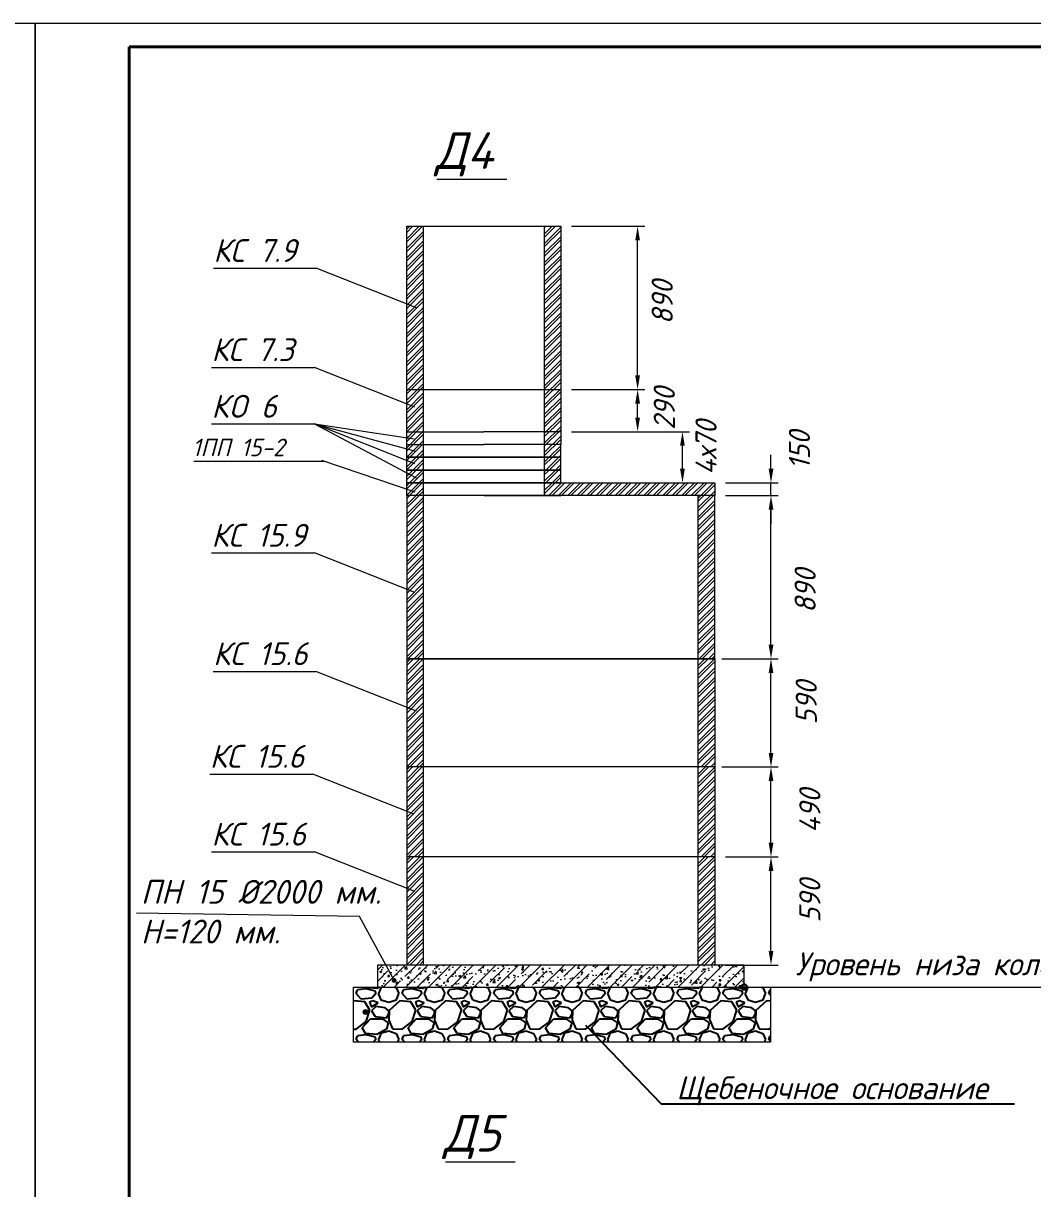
# Model space of a CAD drawing. Header units: millimetres. Extents: x 1064 to 180712, y 574 to 40185.
# Drawn here: x 140897 to 155210, y 23658 to 40185 of the extents above; entities that cross this region are included whole.
import ezdxf

# ---------------------------------------------------------------- set-up
doc = ezdxf.new("R2010")
doc.units = ezdxf.units.MM
doc.layers.add('.', color=7, linetype='Continuous', lineweight=0, true_color=0xffffff)
for name, color, linetype, lineweight in [('00-рамка', 7, 'Continuous', 40), ('Канализация К1', 14, 'Continuous', 40), ('норма', 7, 'Continuous', 50), ('Размеры КР', 23, 'Continuous', 13), ('Тонко', 7, 'Continuous', 15)]:
    doc.layers.add(name, color=color, linetype=linetype, lineweight=lineweight)
doc.styles.add('GOST-2.304_Type-B_italic', font='GOST Common Italic.ttf')
doc.styles.add('Line_GUGK', font='GOST Common.ttf')
doc.styles.add('ГОСТ', font='GOST Common Italic.ttf', dxfattribs={"height": 300})
doc.linetypes.add('MYOTKOS', pattern='A,0.25,["|",Line_GUGK,S=0.5,R=0,X=0,Y=0.1],0.5,["|",Line_GUGK,S=0.9,R=0,X=0,Y=0.3],0.25', length=1)
doc.dimstyles.new('М 50', dxfattribs={"dimscale": 0, "dimtxt": 300, "dimasz": 200, "dimexe": 100, "dimexo": 150, "dimgap": 70, "dimtad": 1, "dimdec": 0, "dimlfac": 0.5, "dimdsep": 46, "dimtxsty": 'ГОСТ', "dimcen": 100, "dimdle": 150, "dimclrd": 256, "dimclre": 256, "dimclrt": 256, "dimazin": 3, "dimtfac": 1, "dimtdec": 0, "dimtmove": 1, "dimatfit": 3, "dimfxl": 100, "dimtolj": 1, "dimlwd": -1, "dimlwe": -1, "dimarcsym": 0})

# ---------------------------------------------------------------- blocks, each defined once
blk = doc.blocks.new('*D90')
at = {"layer": 'Defpoints', "color": 0, "transparency": 16777216}
for p in [(150702, 28364), (151499, 28364), (150702, 26830)]:
    blk.add_point(p, dxfattribs=at)
at = {"layer": 'Размеры КР', "transparency": 16777216}
for p, q in [((150852, 28364), (151599, 28364)), ((151499, 27030), (151499, 28164)), ((150852, 26830), (151599, 26830))]:
    blk.add_line(p, q, dxfattribs=at)
for points in [[(151466, 28164), (151533, 28164), (151499, 28364)], [(151466, 27030), (151533, 27030), (151499, 26830)]]:
    blk.add_solid(points, dxfattribs=at)
at = {"layer": 'Размеры КР', "lineweight": 13, "transparency": 16777216, "insert": (152050, 27739), "char_height": 300, "attachment_point": 5, "rotation": 90, "style": 'ГОСТ'}
blk.add_mtext('\\A1;590', dxfattribs=at)
blk = doc.blocks.new('*D91')
at = {"layer": 'Defpoints', "color": 0, "transparency": 16777216}
for p in [(150702, 33486), (151499, 33486), (150702, 31172)]:
    blk.add_point(p, dxfattribs=at)
at = {"layer": 'Размеры КР', "transparency": 16777216}
for p, q in [((150852, 33486), (151599, 33486)), ((151499, 31372), (151499, 33286)), ((150852, 31172), (151599, 31172))]:
    blk.add_line(p, q, dxfattribs=at)
for points in [[(151466, 33286), (151533, 33286), (151499, 33486)], [(151466, 31372), (151533, 31372), (151499, 31172)]]:
    blk.add_solid(points, dxfattribs=at)
at = {"layer": 'Размеры КР', "lineweight": 13, "transparency": 16777216, "insert": (151983, 32134), "char_height": 300, "attachment_point": 5, "rotation": 90, "style": 'ГОСТ'}
blk.add_mtext('\\A1;890', dxfattribs=at)
blk = doc.blocks.new('*D94')
at = {"layer": 'Defpoints', "color": 0, "transparency": 16777216}
for p in [(148518, 34393), (150244, 34393), (148519, 33667)]:
    blk.add_point(p, dxfattribs=at)
at = {"layer": 'Размеры КР', "transparency": 16777216}
for p, q in [((148668, 34393), (150344, 34393)), ((150244, 33867), (150244, 34193)), ((148669, 33667), (150344, 33667))]:
    blk.add_line(p, q, dxfattribs=at)
for points in [[(150210, 34193), (150277, 34193), (150244, 34393)], [(150210, 33867), (150277, 33867), (150244, 33667)]]:
    blk.add_solid(points, dxfattribs=at)
at = {"layer": 'Размеры КР', "lineweight": 13, "transparency": 16777216, "insert": (150578, 34167), "char_height": 300, "attachment_point": 5, "rotation": 90, "style": 'ГОСТ'}
blk.add_mtext('\\A1;4х70', dxfattribs=at)
blk = doc.blocks.new('*D95')
at = {"layer": 'Defpoints', "color": 0, "transparency": 16777216}
for p in [(148518, 34992), (149608, 34992), (148518, 34393)]:
    blk.add_point(p, dxfattribs=at)
at = {"layer": 'Размеры КР', "transparency": 16777216}
for p, q in [((148668, 34992), (149708, 34992)), ((149608, 34593), (149608, 34792)), ((148668, 34393), (149708, 34393))]:
    blk.add_line(p, q, dxfattribs=at)
for points in [[(149574, 34792), (149641, 34792), (149608, 34992)], [(149574, 34593), (149641, 34593), (149608, 34393)]]:
    blk.add_solid(points, dxfattribs=at)
at = {"layer": 'Размеры КР', "lineweight": 13, "transparency": 16777216, "insert": (149986, 34720), "char_height": 300, "attachment_point": 5, "rotation": 90, "style": 'ГОСТ'}
blk.add_mtext('\\A1;290', dxfattribs=at)
blk = doc.blocks.new('*D96')
at = {"layer": 'Defpoints', "color": 0, "transparency": 16777216}
for p in [(148518, 37306), (149608, 37306), (148518, 34992)]:
    blk.add_point(p, dxfattribs=at)
at = {"layer": 'Размеры КР', "transparency": 16777216}
for p, q in [((148668, 37306), (149708, 37306)), ((149608, 35192), (149608, 37106)), ((148668, 34992), (149708, 34992))]:
    blk.add_line(p, q, dxfattribs=at)
for points in [[(149574, 37106), (149641, 37106), (149608, 37306)], [(149574, 35192), (149641, 35192), (149608, 34992)]]:
    blk.add_solid(points, dxfattribs=at)
at = {"layer": 'Размеры КР', "lineweight": 13, "transparency": 16777216, "insert": (149957, 36227), "char_height": 300, "attachment_point": 5, "rotation": 90, "style": 'ГОСТ'}
blk.add_mtext('\\A1;890', dxfattribs=at)
blk = doc.blocks.new('*D144')
at = {"layer": 'Defpoints', "color": 0, "transparency": 16777216}
for p in [(150651, 31173), (151499, 31173), (150651, 29639)]:
    blk.add_point(p, dxfattribs=at)
at = {"layer": 'Размеры КР', "transparency": 16777216}
for p, q in [((150801, 31173), (151599, 31173)), ((151499, 29839), (151499, 30973)), ((150801, 29639), (151599, 29639))]:
    blk.add_line(p, q, dxfattribs=at)
for points in [[(151466, 30973), (151533, 30973), (151499, 31173)], [(151466, 29839), (151533, 29839), (151499, 29639)]]:
    blk.add_solid(points, dxfattribs=at)
at = {"layer": 'Размеры КР', "lineweight": 13, "transparency": 16777216, "insert": (151999, 30548), "char_height": 300, "attachment_point": 5, "rotation": 90, "style": 'ГОСТ'}
blk.add_mtext('\\A1;590', dxfattribs=at)
blk = doc.blocks.new('*D145')
at = {"layer": 'Defpoints', "color": 0, "transparency": 16777216}
for p in [(150702, 29639), (151499, 29639), (150702, 28364)]:
    blk.add_point(p, dxfattribs=at)
at = {"layer": 'Размеры КР', "transparency": 16777216}
for p, q in [((150852, 29639), (151599, 29639)), ((151499, 28564), (151499, 29439)), ((150852, 28364), (151599, 28364))]:
    blk.add_line(p, q, dxfattribs=at)
for points in [[(151466, 29439), (151533, 29439), (151499, 29639)], [(151466, 28564), (151533, 28564), (151499, 28364)]]:
    blk.add_solid(points, dxfattribs=at)
at = {"layer": 'Размеры КР', "lineweight": 13, "transparency": 16777216, "insert": (152050, 29014), "char_height": 300, "attachment_point": 5, "rotation": 90, "style": 'ГОСТ'}
blk.add_mtext('\\A1;490', dxfattribs=at)
blk = doc.blocks.new('*D152')
at = {"layer": 'Defpoints', "color": 0, "transparency": 16777216}
for p in [(150702, 33667), (151499, 33667), (150702, 33486)]:
    blk.add_point(p, dxfattribs=at)
at = {"layer": 'Размеры КР', "transparency": 16777216}
for p, q in [((151499, 33867), (151499, 34067)), ((150852, 33667), (151599, 33667)), ((151499, 33486), (151499, 33667)), ((150852, 33486), (151599, 33486)), ((151499, 33286), (151499, 33086))]:
    blk.add_line(p, q, dxfattribs=at)
for points in [[(151466, 33867), (151533, 33867), (151499, 33667)], [(151466, 33286), (151533, 33286), (151499, 33486)]]:
    blk.add_solid(points, dxfattribs=at)
at = {"layer": 'Размеры КР', "lineweight": 13, "transparency": 16777216, "insert": (151902, 34129), "char_height": 300, "attachment_point": 5, "rotation": 90, "style": 'ГОСТ'}
blk.add_mtext('\\A1;150', dxfattribs=at)

msp = doc.modelspace()

# ---------------------------------------------------------------- hatches: boundary and pattern name
at = {"layer": '.', "linetype": 'Continuous', "lineweight": 15}
h = msp.add_hatch(dxfattribs=at)
h.set_pattern_fill('ANSI32', color=0, scale=10)
h.set_pattern_definition([(45, (-265703.28, -581631.07), (-67.351921, 67.351921), []), (45, (-265658.38, -581631.07), (-67.351921, 67.351921), [])])
h.paths.add_polyline_path([(164333.4, 14197.5), (164099.4, 14197.5), (164099.4, 12663.5), (164333.4, 12663.5)])
h.paths.add_polyline_path([(165905.9, 13111.4), (165905.9, 14032.8), (165455.9, 14032.8), (165455.9, 13111.4)], flags=9)
h.paths.add_polyline_path([(165963.9, 14463.1), (165963.9, 15384.6), (165513.9, 15384.6), (165513.9, 14463.1)], flags=9)
h.paths.add_polyline_path([(165984, 16245.7), (165984, 17167.2), (165534, 17167.2), (165534, 16245.7)], flags=9)
h.paths.add_polyline_path([(166057.5, 17818.4), (166057.5, 18454.1), (165607.5, 18454.1), (165607.5, 17818.4)], flags=9)
h.paths.add_polyline_path([(164075.2, 18220.8), (164075.2, 19013.7), (163675.2, 19013.7), (163675.2, 18220.8)], flags=9)
h.paths.add_polyline_path([(164264.1, 19418.4), (164264.1, 20211.3), (163864.1, 20211.3), (163864.1, 19418.4)], flags=9)
h.paths.add_polyline_path([(164243.5, 20721.7), (164243.5, 21814.6), (163793.5, 21814.6), (163793.5, 20721.7)], flags=9)
h.paths.add_polyline_path([(160518.3, 22656.2), (161719.3, 22656.2), (161719.3, 23584.7), (160518.3, 23584.7)], flags=9)
h.paths.add_polyline_path([(160399.8, 36591.7), (161625.5, 36591.7), (161625.5, 37520.3), (160399.8, 37520.3)], flags=9)
h.paths.add_polyline_path([(157338.4, 35445.2), (159014.9, 35445.2), (159014.9, 35931.9), (157338.4, 35931.9)], flags=9)
h.paths.add_polyline_path([(157311.8, 34038.8), (159003.7, 34038.8), (159003.7, 34525.5), (157311.8, 34525.5)], flags=9)
h.paths.add_polyline_path([(157311.8, 33235.7), (158555.6, 33235.7), (158555.6, 33722.4), (157311.8, 33722.4)], flags=9)
h.paths.add_polyline_path([(157177.2, 21429.7), (158853.7, 21429.7), (158853.7, 21916.4), (157177.2, 21916.4)], flags=9)
h.paths.add_polyline_path([(157177.2, 20097.6), (158869.2, 20097.6), (158869.2, 20584.3), (157177.2, 20584.3)], flags=9)
h.paths.add_polyline_path([(157177.2, 19393.5), (158869.2, 19393.5), (158869.2, 19880.2), (157177.2, 19880.2)], flags=9)
h.paths.add_polyline_path([(157177.2, 18690.3), (158421.1, 18690.3), (158421.1, 19177), (157177.2, 19177)], flags=9)
h.paths.add_polyline_path([(157177.2, 17239.9), (159100.9, 17239.9), (159100.9, 17726.6), (157177.2, 17726.6)], flags=9)
h.paths.add_polyline_path([(157177.2, 15558), (159100.9, 15558), (159100.9, 16044.7), (157177.2, 16044.7)], flags=9)
h.paths.add_polyline_path([(157177.2, 14276), (159100.9, 14276), (159100.9, 14762.7), (157177.2, 14762.7)], flags=9)
h.paths.add_polyline_path([(154366.8, 11491.1), (157500.8, 11491.1), (157500.8, 12520.3), (154366.8, 12520.3)], flags=9)
h.paths.add_polyline_path([(155307.6, 12851), (159886.7, 12851), (159886.7, 13921.3), (155307.6, 13921.3)], flags=9)
h.paths.add_polyline_path([(165394.9, 11785.8), (169395.5, 11785.8), (169395.5, 12923.3), (165394.9, 12923.3)], flags=9)
h.paths.add_polyline_path([(157311.8, 31406.6), (159235.5, 31406.6), (159235.5, 31893.4), (157311.8, 31893.4)], flags=9)
h.paths.add_polyline_path([(157311.8, 29724.7), (159235.5, 29724.7), (159235.5, 30211.4), (157311.8, 30211.4)], flags=9)
h.paths.add_polyline_path([(157311.8, 28442.7), (159235.5, 28442.7), (159235.5, 28929.4), (157311.8, 28929.4)], flags=9)
h.paths.add_polyline_path([(154501.4, 25657.8), (157635.3, 25657.8), (157635.3, 26687), (154501.4, 26687)], flags=9)
h.paths.add_polyline_path([(155442.1, 27017.7), (160021.2, 27017.7), (160021.2, 28088), (155442.1, 28088)], flags=9)
h.paths.add_polyline_path([(165529.5, 25952.5), (169530.1, 25952.5), (169530.1, 27090), (165529.5, 27090)], flags=9)
h = msp.add_hatch(dxfattribs=at)
h.set_pattern_fill('ANSI32', color=0, scale=10)
h.set_pattern_definition([(45, (-279468.76, -580357.07), (-67.351921, 67.351921), []), (45, (-279423.855, -580357.07), (-67.351921, 67.351921), [])])
h.paths.add_polyline_path([(146568.5, 32732.2), (146568.5, 33485.8), (146334.5, 33485.7), (146334.5, 31172.2), (146568.5, 31172.2)])
h.paths.add_polyline_path([(150702.5, 33486.2), (150468.5, 33486.2), (150468.5, 32732.2), (150468.5, 31172.2), (150702.5, 31172.2)])
h.paths.add_polyline_path([(150702.5, 33667.2), (148518.5, 33667.2), (148518.5, 33486.2), (150702.5, 33486.2)])
h.paths.add_polyline_path([(148518.5, 33667.2), (148284.8, 33667.3), (148284.8, 33486.6), (148518.5, 33486.7)])
h.paths.add_polyline_path([(148518.5, 33848.7), (148284.8, 33848.8), (148284.8, 33668.1), (148518.5, 33668.2)])
h.paths.add_polyline_path([(148518.5, 34030.2), (148284.8, 34030.3), (148284.8, 33849.6), (148518.5, 33849.7)])
h.paths.add_polyline_path([(148518.5, 34212.2), (148284.7, 34212.2), (148284.8, 34031.1), (148518.5, 34031.2)])
h.paths.add_polyline_path([(148518.5, 34992.2), (148284.7, 34992.2), (148284.7, 34212.2), (148518.5, 34212.2)])
h.paths.add_polyline_path([(148518.5, 37306.2), (148284.5, 37306.2), (148284.7, 34992.2), (148518.5, 34992.2)])
h.paths.add_polyline_path([(146568.5, 33667.3), (146334.5, 33667.2), (146334.5, 33486.2), (146568.5, 33486.2)])
h.paths.add_polyline_path([(146568.5, 33848.8), (146334.5, 33848.7), (146334.5, 33667.7), (146568.5, 33667.7)])
h.paths.add_polyline_path([(146568.5, 34030.3), (146334.5, 34030.2), (146334.5, 33849.2), (146568.5, 33849.2)])
h.paths.add_polyline_path([(146568.5, 34212.2), (146334.5, 34212.2), (146334.5, 34030.7), (146568.5, 34030.7)])
h.paths.add_polyline_path([(146568.5, 34992.2), (146334.5, 34992.2), (146334.5, 34212.2), (146568.5, 34212.2)])
h.paths.add_polyline_path([(146568.5, 37306.2), (146334.5, 37306.2), (146334.5, 34992.2), (146568.5, 34992.2)])
h = msp.add_hatch(dxfattribs=at)
h.set_pattern_fill('ANSI32', color=0, scale=10)
h.set_pattern_definition([(45, (-279468.76, -578823.07), (-67.351921, 67.351921), []), (45, (-279423.855, -578823.07), (-67.351921, 67.351921), [])])
h.paths.add_polyline_path([(146334.5, 29638.2), (146568.5, 29638.2), (146568.5, 31172.2), (146334.5, 31172.2)])
h.paths.add_polyline_path([(150702.5, 31172.2), (150468.5, 31172.2), (150468.5, 29638.2), (150702.5, 29638.2)])
h = msp.add_hatch(dxfattribs=at)
h.set_pattern_fill('ANSI32', color=0, scale=10)
h.set_pattern_definition([(45, (-279334.2, -565930.36), (-67.351921, 67.351921), []), (45, (-279289.3, -565930.36), (-67.351921, 67.351921), [])])
h.paths.add_polyline_path([(146568.5, 29638.2), (146334.5, 29638.2), (146334.5, 28364.2), (146568.5, 28364.2)])
at = {"layer": '.', "linetype": 'MYOTKOS'}
h = msp.add_hatch(dxfattribs=at)
h.set_pattern_fill('ANSI32', color=0, scale=10)
h.set_pattern_definition([(45, (-269231.02, -617542.41), (-67.351921, 67.351921), []), (45, (-269186.12, -617542.41), (-67.351921, 67.351921), [])])
h.paths.add_polyline_path([(150702.5, 29638.2), (150468.5, 29638.2), (150468.5, 28364.2), (150702.5, 28364.2)])
at = {"layer": '.', "linetype": 'Continuous', "lineweight": 15}
h = msp.add_hatch(dxfattribs=at)
h.set_pattern_fill('ANSI32', color=0, scale=10)
h.set_pattern_definition([(45, (-279468.76, -581631.07), (-67.351921, 67.351921), []), (45, (-279423.855, -581631.07), (-67.351921, 67.351921), [])])
h.paths.add_polyline_path([(146334.5, 26830.2), (146568.5, 26830.2), (146568.5, 28364.2), (146334.5, 28364.2)])
h.paths.add_polyline_path([(150702.5, 28364.2), (150468.5, 28364.2), (150468.5, 26830.2), (150702.5, 26830.2)])
h = msp.add_hatch()
h.set_pattern_fill('GRAVEL', color=256, scale=650)
h.set_pattern_definition([(228.0127875, (-1401756.82, -210178.88), (-5200, -5850), [87.4484, -8657.40723]), (184.9697407, (-1401815.322, -210243.882), (7800, 650), [150.0642, -14856.3511]), (132.510447, (-1401964.822, -210256.882), (6500, -7150), [105.8122, -10475.4212]), (267.273689, (-1402218.322, -210419.382), (650, 13000), [136.6547, -13528.81273]), (292.8336542, (-1402224.822, -210555.882), (-3250, 7800), [134.00075, -13266.09253]), (357.273689, (-1402172.822, -210679.382), (-13000, 650), [136.6547, -13528.81273]), (37.6942405, (-1402036.322, -210685.882), (-8450, -6500), [180.71885, -17891.15156]), (72.2553284, (-1401893.322, -210575.382), (4550, 14300), [170.6172, -16891.10897]), (121.4295656, (-1401841.322, -210412.882), (-5200, 8450), [137.1175, -13574.64752]), (175.2363583, (-1401912.82, -210295.88), (7150, -650), [156.5408, -7670.49568]), (222.3974378, (-1402068.822, -210282.882), (-7800, -7150), [202.4412, -20041.69375]), (138.814075, (-1401574.82, -210425.88), (-4550, 3900), [69.09565, -6840.49913]), (171.4692344, (-1401626.822, -210380.382), (8450, -1300), [131.45405, -13013.98242]), (225, (-1401756.8, -210360.9), (-7e-14, -650), [91.92365, -827.31517]), (203.1985905, (-1401802.32, -210282.88), (3250, 1300), [49.5027, -4900.74982]), (291.8014095, (-1401847.82, -210302.38), (-650, 1950), [70.00695, -3430.35017]), (30.9637565, (-1401821.82, -210367.38), (1950, 1300), [113.70385, -3676.41488]), (161.565051, (-1401724.32, -210308.88), (1300, -650), [82.21915, -1973.26133]), (16.3895403, (-1402224.822, -210302.382), (6500, 1950), [115.18, -11402.84935]), (70.346176, (-1402114.32, -210269.882), (-2600, -7150), [96.62965, -9566.31504]), (293.1985905, (-1401724.32, -210178.88), (-1300, 3250), [99.00475, -4851.24777]), (343.6104597, (-1401685.322, -210269.882), (-6500, 1950), [115.18, -11402.84935]), (339.443955, (-1402224.82, -210705.38), (-3250, 1300), [111.072, -5442.53043]), (294.7751406, (-1402120.82, -210744.382), (-3250, 7150), [93.0657, -9213.518]), (66.8014095, (-1401717.82, -210828.88), (1300, 3250), [99.00475, -4851.24777]), (17.3540246, (-1401678.822, -210737.882), (-8450, -2600), [108.96015, -10787.02535]), (69.443955, (-1402036.32, -210828.88), (-1300, -3250), [55.536, -5498.06643]), (101.3099325, (-1401756.82, -210828.88), (-650, 2600), [33.1435, -3281.21918]), (165.963757, (-1401763.32, -210796.38), (1950, -650), [134.00075, -2546.0179]), (186.009006, (-1401893.322, -210763.882), (6500, 650), [124.1825, -12294.05006]), (303.690068, (-1401821.82, -210425.88), (-650, 1300), [93.7443, -2249.86403]), (353.1572266, (-1401769.822, -210503.882), (11050, -1300), [163.6661, -16202.9157]), (60.945396, (-1401607.32, -210523.38), (-2600, -4550), [66.9214, -6625.2382]), (90, (-1401574.8, -210464.9), (-650, 650), [39, -611]), (120.256437, (-1401906.32, -210744.38), (2600, -4550), [90.3006, -8939.788]), (48.0127875, (-1401951.82, -210666.38), (5200, 5850), [174.8968, -8569.95883]), (0, (-1401834.8, -210536.4), (650, 650), [169, -481]), (325.3048465, (-1401665.822, -210536.382), (6500, -4550), [102.7741, -10174.6283]), (254.054604, (-1401581.32, -210594.88), (-650, -2600), [94.6413, -4637.43013]), (207.6459754, (-1401607.322, -210685.882), (-12350, -6500), [154.09225, -15255.15822]), (175.4260787, (-1401743.822, -210757.382), (-8450, 650), [163.01935, -16138.89772])])
h.paths.add_polyline_path([(151489.8, 25738.2), (151489.8, 26518.2), (145581, 26518.2), (145581, 25738.2)])
at = {"layer": 'Размеры КР', "lineweight": 13}
h = msp.add_hatch(dxfattribs=at)
h.set_pattern_fill('AR-CONC', scale=39)
h.set_pattern_definition([(50, (-1326749.73, -218817.72), (279.73147, -24.473333), [29.25, -321.75]), (355, (-1326749.73, -218817.72), (-54.11302, 293.35493), [23.4, -257.4]), (100.451444, (-1326726.42, -218819.76), (225.61845, 268.881596), [24.858675, -273.445424]), (46.1842, (-1326749.73, -218739.72), (416.22412, -64.55252), [43.875, -482.625]), (96.635635, (-1326715.04, -218745.1), (364.51816, 379.90625), [37.28803, -410.16837]), (351.184164, (-1326749.73, -218739.7), (364.51816, 379.90625), [35.1, -386.1]), (21, (-1326710.73, -218759.22), (232.79375, -157.021367), [29.25, -321.75]), (326, (-1326710.73, -218759.22), (94.89298, 282.80852), [23.4, -257.4]), (71.451445, (-1326691.33, -218772.3), (327.686727, 125.78715), [24.858674, -273.445424]), (37.5, (-1326749.73, -218817.72), (4.7423436, 129.828603), [0, -254.28, 0, -261.3, 0, -258.375]), (7.5, (-1326749.73, -218817.72), (102.59712, 153.820568), [0, -148.98, 0, -248.43, 0, -98.475]), (327.5, (-1326836.7, -218817.72), (208.19075, -8.7964), [0, -97.5, 0, -304.2, 0, -403.65]), (317.5, (-1326875.7, -218817.72), (227.442606, 39.040943), [0, -126.75, 0, -202.02, 0, -286.65])])
h.paths.add_polyline_path([(145918.5, 26830.2), (145918.5, 26518.2), (151081.6, 26518.2, -0.4142136), (151118.5, 26555.1), (151118.5, 26830.2)])
h = msp.add_hatch(dxfattribs=at)
h.set_pattern_fill('ANSI35', scale=910)
h.set_pattern_definition([(45, (-1326749.73, -218817.72), (-160.866793, 160.866793), []), (45, (-1326588.86, -218817.72), (-160.866793, 160.866793), [284.375, -56.875, 0, -56.875])])
h.paths.add_polyline_path([(145918.5, 26830.2), (145918.5, 26518.2), (151081.6, 26518.2, -0.4142136), (151118.5, 26555.1), (151118.5, 26830.2)])
at = {"layer": 'Тонко', "lineweight": 15}
for points in [[(146190.1, 26611.6, 1), (146120.5, 26611.6, 1)], [(145786.1, 26163.7, 1), (145716.5, 26163.7, 1)]]:
    msp.add_hatch(color=256, dxfattribs=at).paths.add_polyline_path(points)

# ---------------------------------------------------------------- linework, layer by layer
at = {"lineweight": 15}
for p, q in [((146763.1, 37972.5), (147753.6, 37975.7)), ((146881.6, 24037), (147872.2, 24040.2))]:
    msp.add_line(p, q, dxfattribs=at)
at = {"lineweight": 13}
for p, q in [((143592.2, 36712), (145050.6, 36712)), ((146473.9, 36149.2), (145050.6, 36712)), ((143565.6, 35305.6), (145024, 35305.6)), ((146447.3, 34742.8), (145024, 35305.6)), ((143565.6, 34502.5), (145024, 34502.5)), ((146447.3, 33939.7), (145024, 34502.5)), ((143316.5, 33976.7), (145165.9, 33976.7)), ((146452.2, 33537.8), (145130.7, 33986.1)), ((143565.6, 32673.4), (145024, 32673.4)), ((146447.3, 32110.6), (145024, 32673.4)), ((143589.1, 30994.1), (145047.5, 30994.1)), ((146470.8, 30431.3), (145047.5, 30994.1)), ((143542.1, 29538.7), (145000.5, 29538.7)), ((146423.8, 28976), (145000.5, 29538.7)), ((143565.6, 28435.5), (145024, 28435.5)), ((146447.3, 27872.7), (145024, 28435.5)), ((142503.5, 27568.5), (145666.8, 27522.7)), ((145660.1, 27522.7), (146156.2, 26611.6)), ((151118.5, 26518.2), (155827.5, 26518.2))]:
    msp.add_line(p, q, dxfattribs=at)
at = {"linetype": 'MYOTKOS'}
for p, q in [((148870.7, 25977.1), (149941.3, 24861.5)), ((149941.3, 24861.5), (154951.8, 24861.5))]:
    msp.add_line(p, q, dxfattribs=at)
at = {"layer": '00-рамка', "lineweight": 15}
for points in [[(113064.1, 40184.6), (141064.1, 40184.6), (141064.1, 584.6), (113064.1, 584.6)], [(141064.1, 40184.6), (169064.1, 40184.6), (169064.1, 584.6), (141064.1, 584.6)]]:
    msp.add_lwpolyline(points, close=True, dxfattribs=at)
at = {"layer": '00-рамка', "lineweight": 40}
msp.add_lwpolyline([(142397.4, 39851.3), (168730.8, 39851.3), (168730.8, 918), (142397.4, 918)], close=True, dxfattribs=at)
at = {"layer": 'Канализация К1', "color": 0, "linetype": 'Continuous', "lineweight": 15}
for p, q in [((146334.5, 34992.2), (146334.5, 37306.2)), ((146334.5, 37306.2), (148518.5, 37306.2)), ((148518.5, 37306.2), (148518.5, 34992.2)), ((146334.5, 34212.2), (146334.5, 34992.2)), ((146334.5, 34992.2), (148518.5, 34992.2)), ((148518.5, 34992.2), (148518.5, 34212.2)), ((145024, 34502.5), (146457.8, 34117.7)), ((145024, 34502.5), (146469.5, 33738)), ((145024, 34502.5), (146440.1, 34293.4)), ((146334.5, 34393.2), (147426.4, 34393.2)), ((148518.5, 34393.2), (147426.5, 34393.2)), ((146334.5, 34030.2), (146334.5, 34212.2)), ((146334.5, 34212.2), (147426.4, 34212.2)), ((148518.5, 34212.2), (147426.5, 34212.2)), ((148518.5, 34030.2), (148518.5, 34212.2)), ((148518.5, 34031.2), (146334.5, 34030.2)), ((146334.5, 33848.7), (146334.5, 34030.7)), ((146334.5, 34030.7), (147426.4, 34030.7)), ((148518.5, 34030.7), (147426.5, 34030.7)), ((147426.5, 34030.7), (148518.5, 34030.2)), ((148518.5, 33848.7), (148518.5, 34030.7)), ((148518.5, 33849.7), (146334.5, 33848.7)), ((146334.5, 33667.2), (146334.5, 33849.2)), ((146334.5, 33849.2), (147426.4, 33849.2)), ((148518.5, 33849.2), (147426.5, 33849.2)), ((147426.5, 33849.2), (148518.5, 33848.7)), ((148518.5, 33667.2), (148518.5, 33849.2)), ((148518.5, 33668.2), (146334.5, 33667.2)), ((146334.5, 33485.7), (146334.5, 33667.7)), ((146334.5, 33667.7), (147426.4, 33667.7)), ((148518.5, 33667.7), (147426.5, 33667.7)), ((147426.5, 33667.7), (148518.5, 33667.2)), ((148518.5, 33667.2), (150702.5, 33667.2)), ((150702.5, 33667.2), (150702.5, 33486.2)), ((148518.5, 33486.7), (146334.5, 33485.7)), ((147426.5, 33486.2), (148518.5, 33485.7)), ((150702.5, 31172.2), (146334.5, 31172.2)), ((146334.5, 31172.2), (146334.5, 29638.2)), ((150702.5, 31172.2), (146334.5, 31172.2)), ((150702.5, 29638.2), (146334.5, 29638.2)), ((146334.5, 29638.2), (146334.5, 28364.2)), ((150702.5, 28364.2), (146334.5, 28364.2)), ((146334.5, 28364.2), (146334.5, 26830.2)), ((150702.5, 28364.2), (146334.5, 28364.2))]:
    msp.add_line(p, q, dxfattribs=at)
for points in [[(150702.5, 31172.2), (150702.5, 29638.2)], [(150702.5, 29638.2), (150702.5, 28364.2)], [(150702.5, 28364.2), (150702.5, 26830.2)]]:
    msp.add_lwpolyline(points, dxfattribs=at)
at = {"layer": 'норма', "lineweight": 15, "ltscale": 2}
for p, q in [((145581, 26128.9), (145581, 26518.2)), ((151489.8, 26518.2), (151489.8, 26128.9))]:
    msp.add_line(p, q, dxfattribs=at)
at = {"layer": 'Размеры КР', "color": 250, "lineweight": 13}
for points in [[(146568.5, 37306.2), (146568.5, 32732.2)], [(148284.5, 37306.2), (148284.8, 33485.8)], [(148518.5, 31172.2), (150702.5, 31172.2), (150702.5, 33486.2), (146334.5, 33486.2), (146334.5, 31172.2), (148518.5, 31172.2)], [(150468.5, 32732.2), (150468.5, 33486.2)], [(146568.5, 32732.2), (146568.5, 31172.2)], [(150468.5, 31172.2), (150468.5, 32732.2)], [(146568.5, 31172.2), (146568.5, 29638.2)], [(150468.5, 29638.2), (150468.5, 31172.2)], [(146568.5, 29638.2), (146568.5, 28364.2)], [(150468.5, 28364.2), (150468.5, 29638.2)], [(146568.5, 28364.2), (146568.5, 26830.2)], [(150468.5, 26830.2), (150468.5, 28364.2)], [(145918.5, 26830.2), (145918.5, 26518.2), (151118.5, 26518.2), (151118.5, 26830.2), (145918.5, 26830.2)]]:
    msp.add_lwpolyline(points, dxfattribs=at)
msp.add_lwpolyline([(151489.8, 25738.2), (145581, 25738.2), (145581, 26518.2), (151489.8, 26518.2)], close=True, dxfattribs=at)
at = {"layer": 'Размеры КР', "color": 250, "lineweight": 30}
msp.add_circle((151118.5, 26518.2), 36.9, dxfattribs=at)
at = {"layer": 'Тонко', "lineweight": 15, "ltscale": 2}
for p, q in [((150753.7, 28363.3), (150754.6, 28364.2)), ((146091.4, 26829.3), (146091.4, 26829.3)), ((150753.7, 26829.3), (150754.6, 26830.2))]:
    msp.add_line(p, q, dxfattribs=at)
at = {"layer": 'Тонко', "lineweight": 15}
msp.add_circle((145751.3, 26163.7), 34.8, dxfattribs=at)

# ---------------------------------------------------------------- texts
at = {"lineweight": 15, "style": 'GOST-2.304_Type-B_italic'}
for s, height, p in [('Д4', 520, (146739.5, 38119.5)), ('КС 7.9', 324.48, (143592.2, 36800.3)), ('КС 7.3', 324.48, (143565.6, 35393.9)), ('КO 6', 324.48, (143565.6, 34590.8)), ('1ПП 15-2', 249.6, (143291.4, 34044.7)), ('КС 15.9', 324.48, (143565.6, 32761.8)), ('КС 15.6', 324.48, (143589.1, 31082.4)), ('КС 15.6', 324.48, (143542.1, 29627.1)), ('КС 15.6', 324.48, (143565.6, 28523.8)), ('Д5', 520, (146858.1, 24184))]:
    msp.add_text(s, height=height, dxfattribs=at).set_placement(p)
at = {"attachment_point": 1, "style": 'ГОСТ'}
for s, width, heights, insert, char_height in [('ПН 15 %%C2000 мм.\\PН=120 мм.', 4544.083, [1509.7], (142564.3, 28037), 338), ('Щебеночное основание ', 5055.506, [0], (150158.3, 25251.5), 325)]:
    msp.add_mtext_dynamic_manual_height_columns(s, width=width, gutter_width=26, heights=heights, dxfattribs=dict(at, insert=insert, char_height=char_height))
at = {"color": 250, "insert": (151845.3, 27008.8), "char_height": 325, "attachment_point": 1, "style": 'ГОСТ'}
msp.add_mtext_dynamic_manual_height_columns('Уровень низа колодца 30.27 ', width=5522.333, gutter_width=26, heights=[0], dxfattribs=at)

# ---------------------------------------------------------------- dimensions: what is measured, and where the dimension line sits
at = {"layer": 'Размеры КР', "color": 1, "lineweight": 13}
for base, p1, p2, text, picture, middle in [((149607.8, 37306.2), (148518.5, 34992.2), (148518.5, 37306.2), '890', '*D96', (149957.4, 36226.6)), ((149607.8, 34992.2), (148518.5, 34393.2), (148518.5, 34992.2), '290', '*D95', (149986, 34720.4)), ((150243.6, 34393.2), (148518.5, 33667.2), (148518.5, 34393.2), '4х70', '*D94', (150577.5, 34167.5)), ((151499.3, 33667.2), (150702.5, 33486.2), (150702.5, 33667.2), '150', '*D152', (151901.5, 34128.5)), ((151499.3, 33486.2), (150702.5, 31172.2), (150702.5, 33486.2), '890', '*D91', (151983.4, 32134.4)), ((151499.5, 31173.2), (150651.2, 29639.2), (150651.2, 31173.2), '590', '*D144', (151998.7, 30547.7)), ((151499.3, 29639.2), (150702.5, 28364.2), (150702.5, 29639.2), '490', '*D145', (152049.9, 29013.7)), ((151499.3, 28364.2), (150702.5, 26830.2), (150702.5, 28364.2), '590', '*D90', (152049.9, 27738.8))]:
    dim = msp.add_linear_dim(base=base, p1=p1, p2=p2, angle=90, text=text, dimstyle='М 50', override={"dimscale": 1, "dimtad": 3, "dimtmove": 2}, dxfattribs=at)
    dim.commit()
    dim.dimension.update_dxf_attribs({"geometry": picture, "text_midpoint": middle, "dimtype": 160, "text_rotation": 90})

doc.saveas('drawing.dxf')
